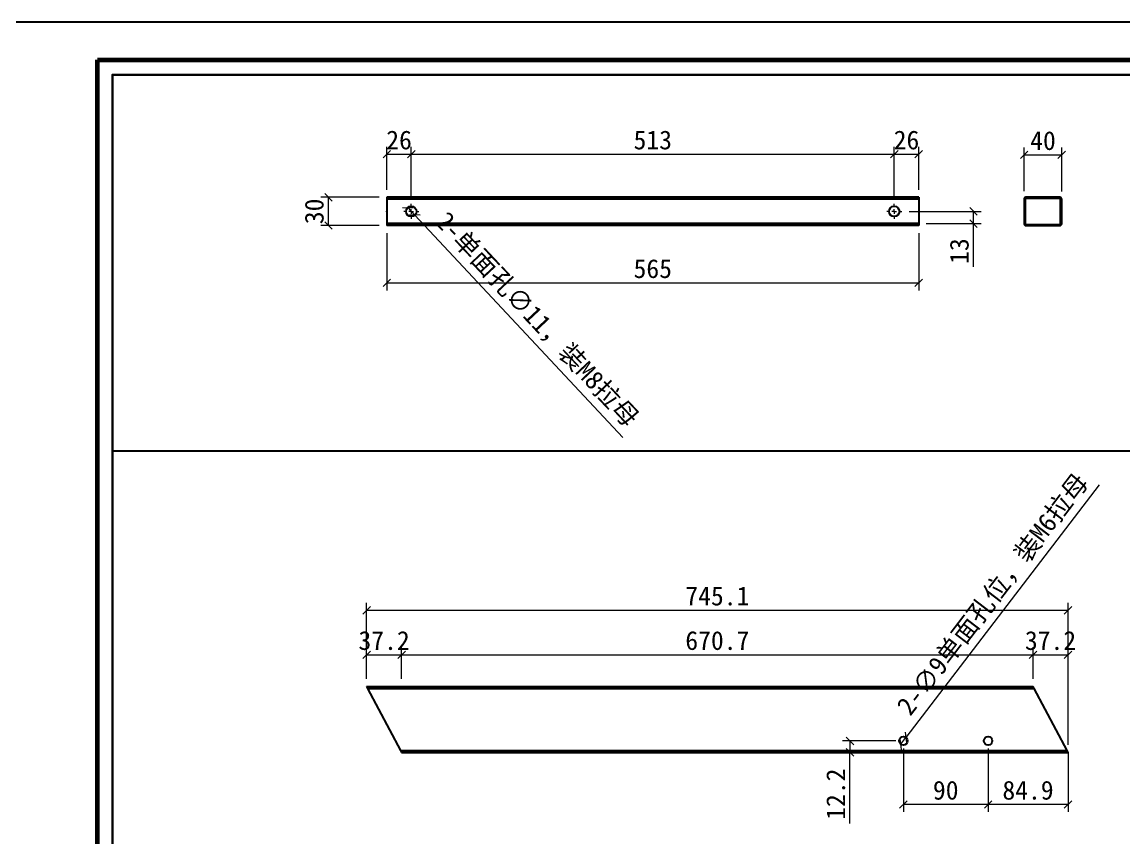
# Model space of a CAD drawing. Header units: inches. Extents: x 21728 to 86065, y -20660 to 1996.
# Drawn here: x 79017 to 80188, y -14140 to -13273 of the extents above; entities that cross this region are included whole.
import ezdxf

# ---------------------------------------------------------------- set-up
doc = ezdxf.new("R2010")
doc.units = ezdxf.units.IN
doc.header["$MEASUREMENT"] = 0
doc.layers.add('图框', color=5, linetype='Continuous', lineweight=60)
doc.layers.add('轮廓线', color=7, linetype='Continuous', lineweight=30)
doc.styles.add('宋体', font='')
doc.styles.get('宋体').set_extended_font_data('SimSun')
doc.dimstyles.new('1-8', dxfattribs={"dimscale": 8, "dimtxt": 2.5, "dimasz": 1, "dimexe": 1, "dimexo": 1, "dimtad": 1, "dimdec": 1, "dimdsep": 46, "dimtxsty": '宋体', "dimblk": 'OBLIQUE', "dimcen": 2.5, "dimclrd": 3, "dimclre": 3, "dimclrt": 256, "dimadec": 0, "dimazin": 0, "dimtfac": 1, "dimtdec": 1, "dimtmove": 1, "dimatfit": 3, "dimfxl": 0, "dimlwd": 9, "dimlwe": 9, "dimarcsym": 0})

# ---------------------------------------------------------------- blocks, each defined once
blk = doc.blocks.new('SW_CENTERMARKSYMBOL_0')
at = {"color": 0, "linetype": 'Continuous', "lineweight": 18}
for p, q in [((-5, 0), (-8, 0)), ((0, 0), (-2.5, 0)), ((0, 5), (0, 8)), ((0, 0), (0, 2.5)), ((0, 0), (0, -2.5)), ((0, 0), (2.5, 0)), ((5, 0), (8, 0)), ((0, -5), (0, -8))]:
    blk.add_line(p, q, dxfattribs=at)
blk = doc.blocks.new('SW_CENTERMARKSYMBOL_1')
at = {"color": 0, "linetype": 'Continuous', "lineweight": 18}
for p, q in [((-5, 0), (-8, 0)), ((0, 0), (-2.5, 0)), ((0, 5), (0, 8)), ((0, 0), (0, 2.5)), ((0, 0), (0, -2.5)), ((0, 0), (2.5, 0)), ((5, 0), (8, 0)), ((0, -5), (0, -8))]:
    blk.add_line(p, q, dxfattribs=at)
blk = doc.blocks.new('_Oblique')
at = {"color": 0, "linetype": 'ByBlock', "lineweight": -2}
blk.add_line((-0.5, -0.5), (0.5, 0.5), dxfattribs=at)
blk = doc.blocks.new('*D127')
at = {"color": 3, "lineweight": 9, "transparency": 16777216}
for p, q in [((79404.7, -13497.3), (79404.7, -13558.3)), ((79969.7, -13497.3), (79969.7, -13558.3)), ((79404.7, -13550.3), (79969.7, -13550.3))]:
    blk.add_line(p, q, dxfattribs=at)
at = {"layer": 'Defpoints', "color": 0, "transparency": 16777216}
for p in [(79404.7, -13489.3), (79969.7, -13489.3), (79969.7, -13550.3)]:
    blk.add_point(p, dxfattribs=at)
at = {"color": 3, "lineweight": 9, "transparency": 16777216, "xscale": 8, "yscale": 8, "zscale": 8, "rotation": 180}
blk.add_blockref('_Oblique', (79404.7, -13550.3), dxfattribs=at)
at = {"color": 3, "lineweight": 9, "transparency": 16777216, "xscale": 8, "yscale": 8, "zscale": 8}
blk.add_blockref('_Oblique', (79969.7, -13550.3), dxfattribs=at)
at = {"transparency": 16777216, "insert": (79687.2, -13535.3), "char_height": 20, "attachment_point": 5, "style": '宋体'}
blk.add_mtext('565', dxfattribs=at)
blk = doc.blocks.new('*D128')
at = {"color": 3, "lineweight": 9, "transparency": 16777216}
for p, q in [((79396.7, -13459.3), (79334.7, -13459.3)), ((79342.7, -13489.3), (79342.7, -13459.3)), ((79396.7, -13489.3), (79334.7, -13489.3))]:
    blk.add_line(p, q, dxfattribs=at)
at = {"layer": 'Defpoints', "color": 0, "transparency": 16777216}
for p in [(79342.7, -13459.3), (79404.7, -13459.3), (79404.7, -13489.3)]:
    blk.add_point(p, dxfattribs=at)
at = {"color": 3, "lineweight": 9, "transparency": 16777216, "xscale": 8, "yscale": 8, "zscale": 8}
for p, rotation in [((79342.7, -13459.3), 90), ((79342.7, -13489.3), 270)]:
    blk.add_blockref('_Oblique', p, dxfattribs=dict(at, rotation=rotation))
at = {"transparency": 16777216, "insert": (79327.7, -13474.3), "char_height": 20, "attachment_point": 5, "rotation": 90, "style": '宋体'}
blk.add_mtext('30', dxfattribs=at)
blk = doc.blocks.new('*D129')
at = {"color": 3, "lineweight": 9, "transparency": 16777216}
for p, q in [((79404.7, -13451.3), (79404.7, -13405.6)), ((79404.7, -13413.6), (79430.7, -13413.6)), ((79430.7, -13458.3), (79430.7, -13405.6))]:
    blk.add_line(p, q, dxfattribs=at)
at = {"layer": 'Defpoints', "color": 0, "transparency": 16777216}
for p in [(79430.7, -13413.6), (79404.7, -13459.3), (79430.7, -13466.3)]:
    blk.add_point(p, dxfattribs=at)
at = {"color": 3, "lineweight": 9, "transparency": 16777216, "xscale": 8, "yscale": 8, "zscale": 8, "rotation": 180}
blk.add_blockref('_Oblique', (79404.7, -13413.6), dxfattribs=at)
at = {"color": 3, "lineweight": 9, "transparency": 16777216, "xscale": 8, "yscale": 8, "zscale": 8}
blk.add_blockref('_Oblique', (79430.7, -13413.6), dxfattribs=at)
at = {"transparency": 16777216, "insert": (79417.7, -13398.6), "char_height": 20, "attachment_point": 5, "style": '宋体'}
blk.add_mtext('26', dxfattribs=at)
blk = doc.blocks.new('*D130')
at = {"color": 3, "lineweight": 9, "transparency": 16777216}
for p, q in [((79430.7, -13458.3), (79430.7, -13405.6)), ((79430.7, -13413.6), (79943.7, -13413.6)), ((79943.7, -13458.3), (79943.7, -13405.6))]:
    blk.add_line(p, q, dxfattribs=at)
at = {"layer": 'Defpoints', "color": 0, "transparency": 16777216}
for p in [(79943.7, -13413.6), (79430.7, -13466.3), (79943.7, -13466.3)]:
    blk.add_point(p, dxfattribs=at)
at = {"color": 3, "lineweight": 9, "transparency": 16777216, "xscale": 8, "yscale": 8, "zscale": 8, "rotation": 180}
blk.add_blockref('_Oblique', (79430.7, -13413.6), dxfattribs=at)
at = {"color": 3, "lineweight": 9, "transparency": 16777216, "xscale": 8, "yscale": 8, "zscale": 8}
blk.add_blockref('_Oblique', (79943.7, -13413.6), dxfattribs=at)
at = {"transparency": 16777216, "insert": (79687.2, -13398.6), "char_height": 20, "attachment_point": 5, "style": '宋体'}
blk.add_mtext('513', dxfattribs=at)
blk = doc.blocks.new('*D131')
at = {"color": 3, "lineweight": 9, "transparency": 16777216}
for p, q in [((79943.7, -13458.3), (79943.7, -13405.6)), ((79943.7, -13413.6), (79969.7, -13413.6)), ((79969.7, -13451.3), (79969.7, -13405.6))]:
    blk.add_line(p, q, dxfattribs=at)
at = {"layer": 'Defpoints', "color": 0, "transparency": 16777216}
for p in [(79969.7, -13413.6), (79969.7, -13459.3), (79943.7, -13466.3)]:
    blk.add_point(p, dxfattribs=at)
at = {"color": 3, "lineweight": 9, "transparency": 16777216, "xscale": 8, "yscale": 8, "zscale": 8, "rotation": 180}
blk.add_blockref('_Oblique', (79943.7, -13413.6), dxfattribs=at)
at = {"color": 3, "lineweight": 9, "transparency": 16777216, "xscale": 8, "yscale": 8, "zscale": 8}
blk.add_blockref('_Oblique', (79969.7, -13413.6), dxfattribs=at)
at = {"transparency": 16777216, "insert": (79956.7, -13398.6), "char_height": 20, "attachment_point": 5, "style": '宋体'}
blk.add_mtext('26', dxfattribs=at)
blk = doc.blocks.new('*D132')
at = {"color": 3, "lineweight": 9, "transparency": 16777216}
for p, q in [((79959.7, -13474.3), (80035.9, -13474.3)), ((80027.9, -13487.3), (80027.9, -13474.3)), ((79977.7, -13487.3), (80035.9, -13487.3)), ((80027.9, -13533.3), (80027.9, -13487.3))]:
    blk.add_line(p, q, dxfattribs=at)
at = {"layer": 'Defpoints', "color": 0, "transparency": 16777216}
for p in [(79951.7, -13474.3), (80027.9, -13474.3), (79969.7, -13487.3)]:
    blk.add_point(p, dxfattribs=at)
at = {"color": 3, "lineweight": 9, "transparency": 16777216, "xscale": 8, "yscale": 8, "zscale": 8}
for p, rotation in [((80027.9, -13474.3), 90), ((80027.9, -13487.3), 270)]:
    blk.add_blockref('_Oblique', p, dxfattribs=dict(at, rotation=rotation))
at = {"transparency": 16777216, "insert": (80012.9, -13516.5), "char_height": 20, "attachment_point": 5, "rotation": 90, "style": '宋体'}
blk.add_mtext('13', dxfattribs=at)
blk = doc.blocks.new('*D133')
at = {"color": 3, "lineweight": 9, "transparency": 16777216}
for p, q in [((80081.7, -13452.9), (80081.7, -13406.3)), ((80121.6, -13453.3), (80121.6, -13406.3)), ((80081.7, -13414.3), (80121.6, -13414.3))]:
    blk.add_line(p, q, dxfattribs=at)
at = {"layer": 'Defpoints', "color": 0, "transparency": 16777216}
for p in [(80121.6, -13414.3), (80081.7, -13460.9), (80121.6, -13461.3)]:
    blk.add_point(p, dxfattribs=at)
at = {"color": 3, "lineweight": 9, "transparency": 16777216, "xscale": 8, "yscale": 8, "zscale": 8, "rotation": 180}
blk.add_blockref('_Oblique', (80081.7, -13414.3), dxfattribs=at)
at = {"color": 3, "lineweight": 9, "transparency": 16777216, "xscale": 8, "yscale": 8, "zscale": 8}
blk.add_blockref('_Oblique', (80121.6, -13414.3), dxfattribs=at)
at = {"transparency": 16777216, "insert": (80101.7, -13399.3), "char_height": 20, "attachment_point": 5, "style": '宋体'}
blk.add_mtext('40', dxfattribs=at)
blk = doc.blocks.new('*D134')
at = {"color": 3, "lineweight": 9, "transparency": 16777216}
for p in [(79426.9, -13470.3), (79655.5, -13714.6)]:
    blk.add_line(p, (79434.4, -13478.3), dxfattribs=at)
at = {"layer": 'Defpoints', "color": 0, "transparency": 16777216}
for p in [(79426.9, -13470.3), (79434.4, -13478.3)]:
    blk.add_point(p, dxfattribs=at)
at = {"color": 3, "lineweight": 9, "transparency": 16777216, "xscale": 8, "yscale": 8, "zscale": 8}
for p, rotation in [((79426.9, -13470.3), 313.1067144327793), ((79434.4, -13478.3), 133.1067144327793)]:
    blk.add_blockref('_Oblique', p, dxfattribs=dict(at, rotation=rotation))
at = {"transparency": 16777216, "insert": (79563.7, -13589.9), "char_height": 20, "attachment_point": 5, "rotation": 313.1067, "style": '宋体'}
blk.add_mtext('2-单面孔∅11，装M8拉母', dxfattribs=at)
blk = doc.blocks.new('*D167')
at = {"color": 3, "lineweight": 9, "transparency": 16777216}
for p, q in [((79383.2, -13971.1), (79383.2, -13890.1)), ((80128.3, -14041.1), (80128.3, -13890.1)), ((79383.2, -13898.1), (80128.3, -13898.1))]:
    blk.add_line(p, q, dxfattribs=at)
at = {"layer": 'Defpoints', "color": 0, "transparency": 16777216}
for p in [(80128.3, -13898.1), (79383.2, -13979.1), (80128.3, -14049.1)]:
    blk.add_point(p, dxfattribs=at)
at = {"color": 3, "lineweight": 9, "transparency": 16777216, "xscale": 8, "yscale": 8, "zscale": 8, "rotation": 180}
blk.add_blockref('_Oblique', (79383.2, -13898.1), dxfattribs=at)
at = {"color": 3, "lineweight": 9, "transparency": 16777216, "xscale": 8, "yscale": 8, "zscale": 8}
blk.add_blockref('_Oblique', (80128.3, -13898.1), dxfattribs=at)
at = {"transparency": 16777216, "insert": (79755.8, -13883.1), "char_height": 20, "attachment_point": 5, "style": '宋体'}
blk.add_mtext('745.1', dxfattribs=at)
blk = doc.blocks.new('*D173')
at = {"color": 3, "lineweight": 9, "transparency": 16777216}
for p, q in [((79383.2, -13971.1), (79383.2, -13937.4)), ((79420.4, -13971.1), (79420.4, -13937.4)), ((79383.2, -13945.4), (79420.4, -13945.4))]:
    blk.add_line(p, q, dxfattribs=at)
at = {"layer": 'Defpoints', "color": 0, "transparency": 16777216}
for p in [(79420.4, -13945.4), (79383.2, -13979.1), (79420.4, -13979.1)]:
    blk.add_point(p, dxfattribs=at)
at = {"color": 3, "lineweight": 9, "transparency": 16777216, "xscale": 8, "yscale": 8, "zscale": 8, "rotation": 180}
blk.add_blockref('_Oblique', (79383.2, -13945.4), dxfattribs=at)
at = {"color": 3, "lineweight": 9, "transparency": 16777216, "xscale": 8, "yscale": 8, "zscale": 8}
blk.add_blockref('_Oblique', (79420.4, -13945.4), dxfattribs=at)
at = {"transparency": 16777216, "insert": (79401.8, -13930.4), "char_height": 20, "attachment_point": 5, "style": '宋体'}
blk.add_mtext('37.2', dxfattribs=at)
blk = doc.blocks.new('*D171')
at = {"color": 3, "lineweight": 9, "transparency": 16777216}
for p, q in [((79420.4, -13971.1), (79420.4, -13937.4)), ((80091.1, -13971.1), (80091.1, -13937.4)), ((79420.4, -13945.4), (80091.1, -13945.4))]:
    blk.add_line(p, q, dxfattribs=at)
at = {"layer": 'Defpoints', "color": 0, "transparency": 16777216}
for p in [(80091.1, -13945.4), (79420.4, -13979.1), (80091.1, -13979.1)]:
    blk.add_point(p, dxfattribs=at)
at = {"color": 3, "lineweight": 9, "transparency": 16777216, "xscale": 8, "yscale": 8, "zscale": 8, "rotation": 180}
blk.add_blockref('_Oblique', (79420.4, -13945.4), dxfattribs=at)
at = {"color": 3, "lineweight": 9, "transparency": 16777216, "xscale": 8, "yscale": 8, "zscale": 8}
blk.add_blockref('_Oblique', (80091.1, -13945.4), dxfattribs=at)
at = {"transparency": 16777216, "insert": (79755.8, -13930.4), "char_height": 20, "attachment_point": 5, "style": '宋体'}
blk.add_mtext('670.7', dxfattribs=at)
blk = doc.blocks.new('*D172')
at = {"color": 3, "lineweight": 9, "transparency": 16777216}
for p, q in [((80091.1, -13971.1), (80091.1, -13937.4)), ((80128.3, -13971.1), (80128.3, -13937.4)), ((80091.1, -13945.4), (80128.3, -13945.4))]:
    blk.add_line(p, q, dxfattribs=at)
at = {"layer": 'Defpoints', "color": 0, "transparency": 16777216}
for p in [(80128.3, -13945.4), (80091.1, -13979.1), (80128.3, -13979.1)]:
    blk.add_point(p, dxfattribs=at)
at = {"color": 3, "lineweight": 9, "transparency": 16777216, "xscale": 8, "yscale": 8, "zscale": 8, "rotation": 180}
blk.add_blockref('_Oblique', (80091.1, -13945.4), dxfattribs=at)
at = {"color": 3, "lineweight": 9, "transparency": 16777216, "xscale": 8, "yscale": 8, "zscale": 8}
blk.add_blockref('_Oblique', (80128.3, -13945.4), dxfattribs=at)
at = {"transparency": 16777216, "insert": (80109.7, -13930.4), "char_height": 20, "attachment_point": 5, "style": '宋体'}
blk.add_mtext('37.2', dxfattribs=at)
blk = doc.blocks.new('*D174')
at = {"color": 3, "lineweight": 9, "transparency": 16777216}
for p, q in [((80043.4, -14044.9), (80043.4, -14112.4)), ((80128.3, -14049.1), (80128.3, -14112.4)), ((80128.3, -14104.4), (80043.4, -14104.4))]:
    blk.add_line(p, q, dxfattribs=at)
at = {"layer": 'Defpoints', "color": 0, "transparency": 16777216}
for p in [(80043.4, -14036.9), (80128.3, -14041.1), (80043.4, -14104.4)]:
    blk.add_point(p, dxfattribs=at)
at = {"color": 3, "lineweight": 9, "transparency": 16777216, "xscale": 8, "yscale": 8, "zscale": 8, "rotation": 180}
blk.add_blockref('_Oblique', (80043.4, -14104.4), dxfattribs=at)
at = {"color": 3, "lineweight": 9, "transparency": 16777216, "xscale": 8, "yscale": 8, "zscale": 8}
blk.add_blockref('_Oblique', (80128.3, -14104.4), dxfattribs=at)
at = {"transparency": 16777216, "insert": (80085.8, -14089.4), "char_height": 20, "attachment_point": 5, "style": '宋体'}
blk.add_mtext('84.9', dxfattribs=at)
blk = doc.blocks.new('*D175')
at = {"color": 3, "lineweight": 9, "transparency": 16777216}
for p, q in [((79953.4, -14044.9), (79953.4, -14112.4)), ((80043.4, -14044.9), (80043.4, -14112.4)), ((80043.4, -14104.4), (79953.4, -14104.4))]:
    blk.add_line(p, q, dxfattribs=at)
at = {"layer": 'Defpoints', "color": 0, "transparency": 16777216}
for p in [(79953.4, -14036.9), (80043.4, -14036.9), (79953.4, -14104.4)]:
    blk.add_point(p, dxfattribs=at)
at = {"color": 3, "lineweight": 9, "transparency": 16777216, "xscale": 8, "yscale": 8, "zscale": 8, "rotation": 180}
blk.add_blockref('_Oblique', (79953.4, -14104.4), dxfattribs=at)
at = {"color": 3, "lineweight": 9, "transparency": 16777216, "xscale": 8, "yscale": 8, "zscale": 8}
blk.add_blockref('_Oblique', (80043.4, -14104.4), dxfattribs=at)
at = {"transparency": 16777216, "insert": (79998.4, -14089.4), "char_height": 20, "attachment_point": 5, "style": '宋体'}
blk.add_mtext('90', dxfattribs=at)
blk = doc.blocks.new('*D176')
at = {"color": 3, "lineweight": 9, "transparency": 16777216}
for p, q in [((79945.4, -14036.9), (79888.7, -14036.9)), ((79896.7, -14036.9), (79896.7, -14049.1)), ((79915.4, -14049.1), (79888.7, -14049.1)), ((79896.7, -14124.6), (79896.7, -14049.1))]:
    blk.add_line(p, q, dxfattribs=at)
at = {"layer": 'Defpoints', "color": 0, "transparency": 16777216}
for p in [(79953.4, -14036.9), (79896.7, -14049.1), (79923.4, -14049.1)]:
    blk.add_point(p, dxfattribs=at)
at = {"color": 3, "lineweight": 9, "transparency": 16777216, "xscale": 8, "yscale": 8, "zscale": 8}
for p, rotation in [((79896.7, -14036.9), 90), ((79896.7, -14049.1), 270)]:
    blk.add_blockref('_Oblique', p, dxfattribs=dict(at, rotation=rotation))
at = {"transparency": 16777216, "insert": (79881.7, -14093.5), "char_height": 20, "attachment_point": 5, "rotation": 90, "style": '宋体'}
blk.add_mtext('12.2', dxfattribs=at)
blk = doc.blocks.new('*D178')
at = {"color": 3, "lineweight": 9, "transparency": 16777216}
for p in [(80161.4, -13765), (79950.6, -14040.4)]:
    blk.add_line(p, (79956.1, -14033.3), dxfattribs=at)
at = {"layer": 'Defpoints', "color": 0, "transparency": 16777216}
for p in [(79956.1, -14033.3), (79950.6, -14040.4)]:
    blk.add_point(p, dxfattribs=at)
at = {"color": 3, "lineweight": 9, "transparency": 16777216, "xscale": 8, "yscale": 8, "zscale": 8}
for p, rotation in [((79956.1, -14033.3), 232.5842244819604), ((79950.6, -14040.4), 52.58422448196043)]:
    blk.add_blockref('_Oblique', p, dxfattribs=dict(at, rotation=rotation))
at = {"transparency": 16777216, "insert": (80049.2, -13881.7), "char_height": 20, "attachment_point": 5, "rotation": 52.5842, "style": '宋体'}
blk.add_mtext('2-∅9单面孔位，装M6拉母', dxfattribs=at)

msp = doc.modelspace()

# ---------------------------------------------------------------- linework, layer by layer
at = {"color": 7, "linetype": 'Continuous', "lineweight": 25}
for p, q in [((79969.68, -13459.33), (79404.68, -13459.33)), ((79404.68, -13459.33), (79404.68, -13461.33)), ((79969.68, -13459.33), (79969.68, -13461.33)), ((80119.63, -13459.33), (80083.63, -13459.33)), ((80119.63, -13460.53), (80083.63, -13460.53)), ((79969.68, -13461.33), (79404.68, -13461.33)), ((79404.68, -13461.33), (79404.68, -13487.33)), ((79969.68, -13461.33), (79969.68, -13487.33)), ((80081.63, -13461.33), (80081.63, -13487.33)), ((80082.83, -13461.33), (80082.83, -13487.33)), ((80120.43, -13487.33), (80120.43, -13461.33)), ((80121.63, -13487.33), (80121.63, -13461.33)), ((79969.68, -13487.33), (79404.68, -13487.33)), ((79404.68, -13487.33), (79404.68, -13489.33)), ((79969.68, -13489.33), (79404.68, -13489.33)), ((79969.68, -13487.33), (79969.68, -13489.33)), ((80083.63, -13488.13), (80119.63, -13488.13)), ((80083.63, -13489.33), (80119.63, -13489.33)), ((79383.21, -13979.07), (79384.27, -13981.07)), ((79383.21, -13979.07), (80091.11, -13979.07)), ((79384.27, -13981.07), (79419.35, -14047.07)), ((79384.27, -13981.07), (80092.17, -13981.07)), ((80092.17, -13981.07), (80091.11, -13979.07)), ((80127.25, -14047.07), (80092.17, -13981.07)), ((79419.35, -14047.07), (80127.25, -14047.07)), ((79419.35, -14047.07), (79420.41, -14049.07)), ((79420.41, -14049.07), (80128.31, -14049.07)), ((80128.31, -14049.07), (80127.25, -14047.07))]:
    msp.add_line(p, q, dxfattribs=at)
at = {"color": 7, "linetype": 'Continuous'}
for q in [(79404.68, -13474.02), (79404.83, -13474.33)]:
    msp.add_line((79404.68, -13474.33), q, dxfattribs=at)
at = {"color": 1}
msp.add_line((79113.23, -13728.84), (80504.15, -13728.84), dxfattribs=at)
at = {"color": 7, "linetype": 'Continuous', "lineweight": 25}
for centre, radius in [((79430.68, -13474.33), 5.5), ((79943.68, -13474.33), 5.5), ((79953.37, -14036.87), 4.5), ((80043.37, -14036.87), 4.5)]:
    msp.add_circle(centre, radius, dxfattribs=at)
for centre, radius, start, end in [((80083.63, -13461.33), 2, 90, 180), ((80083.63, -13461.33), 0.8, 90, 180), ((80119.63, -13461.33), 2, 0, 90), ((80119.63, -13461.33), 0.8, 0, 90), ((80083.63, -13487.33), 2, 180, 270), ((80083.63, -13487.33), 0.8, 180, 270), ((80119.63, -13487.33), 0.8, 270, 0), ((80119.63, -13487.33), 2, 270, 0)]:
    msp.add_arc(centre, radius, start, end, dxfattribs=at)
at = {"color": 7, "linetype": 'Continuous'}
msp.add_point((79404.68, -13474.33), dxfattribs=at)
at = {"layer": 'Defpoints'}
msp.add_lwpolyline([(78937.23, -14953.17), (81313.23, -14953.17), (81313.23, -13273.17), (78937.23, -13273.17)], close=True, dxfattribs=at)
at = {"layer": '图框', "color": 32}
msp.add_lwpolyline([(79097.23, -13313.17), (81273.23, -13313.17), (81273.23, -14913.17), (79097.23, -14913.17)], close=True, dxfattribs=at)
at = {"layer": '轮廓线', "color": 7}
msp.add_lwpolyline([(79113.23, -14801.17), (81257.23, -14801.17), (81257.23, -13329.17), (79113.23, -13329.17)], close=True, dxfattribs=at)

# ---------------------------------------------------------------- block references
at = {"color": 7, "linetype": 'Continuous', "lineweight": 0}
for name, p in [('SW_CENTERMARKSYMBOL_1', (79430.68, -13474.33)), ('SW_CENTERMARKSYMBOL_0', (79943.68, -13474.33))]:
    msp.add_blockref(name, p, dxfattribs=at)

# ---------------------------------------------------------------- dimensions: what is measured, and where the dimension line sits
at = {"color": 1}
for base, p1, p2, picture, middle in [((79430.68, -13413.61), (79404.68, -13459.33), (79430.68, -13466.33), '*D129', (79417.68, -13413.61)), ((79969.68, -13413.61), (79943.68, -13466.33), (79969.68, -13459.33), '*D131', (79956.68, -13413.61)), ((79420.41, -13945.45), (79383.21, -13979.07), (79420.41, -13979.07), '*D173', (79401.81, -13945.45)), ((80128.31, -13945.45), (80091.11, -13979.07), (80128.31, -13979.07), '*D172', (80109.71, -13945.45))]:
    dim = msp.add_linear_dim(base=base, p1=p1, p2=p2, dimstyle='1-8', dxfattribs=at)
    dim.commit()
    dim.dimension.update_dxf_attribs({"geometry": picture, "text_midpoint": middle, "dimtype": 160})
for base, p1, p2, picture, middle in [((79943.68, -13413.61), (79430.68, -13466.33), (79943.68, -13466.33), '*D130', (79687.18, -13398.61)), ((80121.6313, -13414.3115), (80081.676, -13460.905), (80121.6313, -13461.3254), '*D133', (80101.6537, -13399.3115)), ((79969.68, -13550.32), (79404.68, -13489.33), (79969.68, -13489.33), '*D127', (79687.18, -13535.32)), ((80128.31, -13898.14), (79383.21, -13979.07), (80128.31, -14049.07), '*D167', (79755.76, -13883.14)), ((80091.11, -13945.45), (79420.41, -13979.07), (80091.11, -13979.07), '*D171', (79755.76, -13930.45)), ((79953.37, -14104.38), (80043.37, -14036.87), (79953.37, -14036.87), '*D175', (79998.37, -14089.38)), ((80043.37, -14104.38), (80128.31, -14041.07), (80043.37, -14036.87), '*D174', (80085.84, -14089.38))]:
    dim = msp.add_linear_dim(base=base, p1=p1, p2=p2, dimstyle='1-8', dxfattribs=at)
    dim.commit()
    dim.dimension.update_dxf_attribs({"geometry": picture, "text_midpoint": middle})
for base, p1, p2, picture, middle in [((79342.7, -13459.33), (79404.68, -13489.33), (79404.68, -13459.33), '*D128', (79342.7, -13474.33)), ((80027.86, -13474.33), (79969.68, -13487.33), (79951.68, -13474.33), '*D132', (80027.86, -13516.48)), ((79896.67, -14049.07), (79953.37, -14036.87), (79923.37, -14049.07), '*D176', (79897.58, -14093.5))]:
    dim = msp.add_linear_dim(base=base, p1=p1, p2=p2, angle=90, dimstyle='1-8', dxfattribs=at)
    dim.commit()
    dim.dimension.update_dxf_attribs({"geometry": picture, "text_midpoint": middle, "dimtype": 160})
for p1, p2, text, picture, middle in [((79426.92, -13470.31), (79434.44, -13478.34), '2-单面孔<>，装M8拉母', '*D134', (79563.73, -13589.86)), ((79950.63, -14040.44), (79956.1, -14033.3), '2-<>单面孔位，装M6拉母', '*D178', (80049.16, -13881.73))]:
    dim = msp.add_diameter_dim_2p(p1=p1, p2=p2, text=text, dimstyle='1-8', dxfattribs=at)
    dim.commit()
    dim.dimension.update_dxf_attribs({"geometry": picture, "text_midpoint": middle})

doc.saveas('drawing.dxf')
